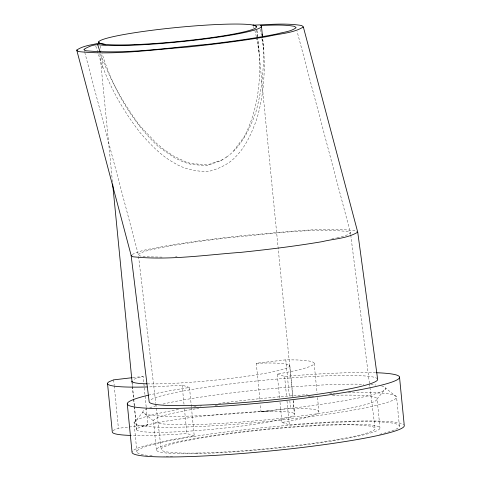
<?xml version="1.0" encoding="UTF-8"?>
<svg xmlns="http://www.w3.org/2000/svg" width="481" height="481" viewBox="0 0 481 481"><rect width="100%" height="100%" fill="white"/><g stroke="black" fill="none" stroke-linecap="round" stroke-linejoin="round"><path stroke-width="0.36" stroke-dasharray="2.4 1.8" d="M233.622 150.854L244.276 136.688C259.686 106.698 262.067 72.078 257.822 39.117M226.557 157.125C241.57 146.284 249.741 129.185 255.838 112.235L255.904 111.989C262.416 88.017 264.899 63.083 262.65 38.33C265.819 65.548 264.532 93.398 256.571 119.733C251.743 132.63 246.44 145.376 236.826 155.543C229.233 164.213 218.909 168.837 207.936 171.603C196.014 171.41 184.283 169.27 174.044 162.849C160.732 155.519 150.541 144.438 140.56 133.231C121.633 108.934 106.445 81.409 97.649 51.822M132.215 254.515C142.719 249.11 155.129 248.467 166.528 245.815C193.404 241.288 220.472 237.969 247.577 235.137C283.61 232.521 320.069 226.846 356.162 230.73L357.726 232.179M226.834 156.86L220.839 160.774L206.379 165.741L190.686 164.28L183.231 161.929L174.477 157.732L158.411 146.675C131.746 121.465 112.945 88.726 102.17 53.818M146.242 407.714L147.92 424.849L118.404 428.282L114.015 430.074A103.8 9.229 -5.6 0 0 112.35 431.589M222.631 159.686L207.281 164.959L190.62 163.414L185.738 161.875L173.364 155.94L162.969 148.809L156.199 143.049L139.658 125.511C124.11 104.425 110.937 81.626 101.744 57.047L100.595 53.541M341.282 236.82L347.877 234.698L350.493 232.918L297.084 31.361M146.17 406.968L143.176 376.425L137.47 377.97A79.377 7.059 -5.6 0 0 133.171 379.725M142.22 426.388L147.92 424.849M331.656 239.051L336.466 237.933M337.157 237.776L339.905 237.139M279.575 397.883L277.236 374.044L284.848 372.733A103.8 9.229 -5.6 0 0 295.989 359.926L285.798 359.83L256.283 363.263L259.938 400.517M280.008 402.356L281.98 422.468L289.598 421.152A103.8 9.229 -5.6 0 0 300.733 408.351L290.548 408.255L261.033 411.688L260.305 404.238M191.384 406.872L189.484 387.506L186.303 387.969A136.772 12.157 -5.6 0 0 149.242 394.991M191.456 407.617L194.234 435.924L191.053 436.393A136.772 12.157 -5.6 0 0 132.077 451.875M132.84 377.627L143.176 376.425M277.236 374.044L284.596 376.437L288.215 376.112A136.772 12.157 -5.6 0 1 375.589 372.709M281.98 422.468L289.34 424.861L292.959 424.537A136.772 12.157 -5.6 0 1 403.709 424.657M189.484 387.506L182.125 385.113L172.565 385.792A103.8 9.229 -5.6 0 1 148.551 386.916M194.234 435.924L186.875 433.531L177.315 434.217A103.8 9.229 -5.6 0 1 131.097 435.431M175.535 256.728L177.032 256.668M256.283 363.263L265.975 363.017A79.377 7.059 -5.6 0 1 263.017 373.707A79.377 7.059 -5.6 0 1 147.673 383.862M261.033 411.688L270.725 411.441M162.061 257.113L145.274 256.794L139.791 255.898L138.33 254.539L84.734 52.255M253.415 26.461L253.89 27.766M254.84 30.387L256.349 36.766M95.785 46.134L97.415 51.112M83.965 49.357L84.542 51.527M100.174 45.923L101.004 50.325M256.475 37.506L259.109 52.237M260.233 29.215L260.997 33.556M261.886 38.618L263.672 48.743M350.679 234.403L350.493 232.918L349.032 231.559C308.273 227.766 267.22 234.391 226.623 237.945C203.607 240.716 180.603 243.735 157.858 248.25C151.365 250.168 143.939 250.421 138.33 254.539L155.796 403.355M350.769 235.149L369.39 383.086M369.486 383.826L369.859 386.802M369.955 387.548L375.102 428.433M155.88 404.1L161.207 449.488M399.404 426.04L396.56 396.987L385.888 388.257L377.11 398.899L379.96 427.952M314.147 363.287L317.069 393.085M317.508 397.559L318.897 411.712M256.962 30.375L257.75 38.39M289.845 365.68L292.911 396.969M293.278 400.697L294.588 414.105M256.8 30.195L257.461 36.923M257.533 37.674L292.731 396.633M293.097 400.372L294.486 414.58A79.377 7.059 -5.6 0 1 172.565 432.01A79.377 7.059 -5.6 0 1 179.732 419.053A79.377 7.059 -5.6 0 1 294.486 414.58M285.798 359.83L289.454 397.078M289.815 400.805L290.548 408.255M284.596 376.437L286.64 397.294M287.007 401.022L289.34 424.861M182.125 385.113L184.025 404.479M184.463 408.952L186.875 433.531M156.343 449.969L153.499 420.911L142.827 412.187L134.055 422.829L136.899 451.881M101.744 57.047L102.766 67.466M99.892 53.77L112.211 179.407M112.283 180.159L112.506 182.401M132.155 382.816L132.449 385.81M132.522 386.556L133.694 398.521M133.766 399.272L134.427 406M134.5 406.752L136.7 429.184M131.854 381.235L132.293 385.708M132.365 386.447L133.532 398.37M133.604 399.116L134.265 405.82M134.337 406.565L136.598 429.659M113.66 379.858L114.171 385.077M114.244 385.822L118.404 428.282M147.547 455.339A131.89 11.724 -5.6 0 1 265.271 427.465A131.89 11.724 -5.6 0 1 390.915 431.186M390.073 431.469A131.89 11.724 -5.6 0 1 378.24 434.668M172.637 456.331A131.89 11.724 -5.6 0 1 163.913 456.259M152.122 455.754A131.89 11.724 -5.6 0 1 148.154 455.405M151.07 399.597A114.791 10.203 -5.6 0 1 270.887 379.581A114.791 10.203 -5.6 0 1 377.501 378.908M332.455 395.352A112.35 9.987 -5.6 0 1 348.659 408.489A112.35 9.987 -5.6 0 1 183.928 424.705A112.35 9.987 -5.6 0 1 195.839 408.802M196.591 408.676A112.35 9.987 -5.6 0 1 198.875 408.297M215.055 405.832A112.35 9.987 -5.6 0 1 218.097 405.405M259.469 400.457A112.35 9.987 -5.6 0 1 260.93 400.306M308.297 396.464A112.35 9.987 -5.6 0 1 310.618 396.326M311.387 396.284A112.35 9.987 -5.6 0 1 314.454 396.116M348.358 392.706A131.89 11.724 -5.6 0 1 362.169 408.435A131.89 11.724 -5.6 0 1 171.458 427.272A131.89 11.724 -5.6 0 1 178.896 409.445M193.711 406.998A131.89 11.724 -5.6 0 1 196.519 406.565M200.102 406.024A131.89 11.724 -5.6 0 1 201.551 405.808M218.542 403.451A131.89 11.724 -5.6 0 1 307.365 394.654M329.695 393.38A131.89 11.724 -5.6 0 1 332.575 393.248M333.291 393.217A131.89 11.724 -5.6 0 1 334.704 393.157M381.547 385.93A122.12 10.859 -5.6 0 1 264.748 411.093A122.12 10.859 -5.6 0 1 146.952 408.82M149.789 407.726A122.12 10.859 -5.6 0 1 156.427 405.705M163.041 404.052A122.12 10.859 -5.6 0 1 363.877 384.283M370.785 384.602A122.12 10.859 -5.6 0 1 376.028 385.053M195.533 453.655A112.35 9.987 -5.6 0 0 378.096 430.092A112.35 9.987 -5.6 0 0 230.832 433.134A112.35 9.987 -5.6 0 0 195.533 453.655M198.689 453.018A107.467 9.554 -5.6 0 0 373.316 430.483A107.467 9.554 -5.6 0 0 232.449 433.387A107.467 9.554 -5.6 0 0 198.689 453.018"/><path stroke-width="0.72" d="M256.607 26.726L254.888 25.517L252.934 25.15C269.18 24.675 285.666 22.854 301.797 25.541L303.355 26.996L357.726 232.179L377.645 379.293A114.791 10.203 -5.6 0 1 264.899 400.643A114.791 10.203 -5.6 0 1 149.164 401.785L131.103 255.273L76.732 50.09C83.375 45.467 91.967 45.01 99.621 42.989L100.337 43.494L105.026 44.366M303.355 26.996C292.833 33.381 279.665 33.532 267.929 36.454C241.053 40.987 213.985 44.306 186.881 47.138C150.848 49.753 114.388 55.429 78.295 51.545L76.732 50.09M357.726 232.179C347.198 238.564 334.03 238.72 322.3 241.636C295.418 246.17 268.35 249.489 241.246 252.321C205.213 254.936 168.753 260.612 132.66 256.728L131.103 255.273M261.466 26.251A84.259 7.492 -5.6 0 1 195.045 40.17A84.259 7.492 -5.6 0 1 100.559 44.967C94.901 43.885 88.72 46.362 83.965 49.357L85.426 50.715C126.178 54.509 167.238 47.878 207.834 44.324C230.844 41.558 253.854 38.534 276.599 34.025C283.093 32.107 290.512 31.854 296.122 27.736L294.661 26.371C283.369 24.321 271.801 25.198 260.389 25.487L261.466 26.251L262.512 36.905M132.107 377.711L113.66 379.858L109.265 381.649A103.8 9.229 -5.6 0 0 147.084 386.958M97.613 44.426L100.138 52.14M261.898 34.049L262.277 36.189M399.519 377.14L404.268 425.559A136.772 12.157 -5.6 0 1 269.931 451.004A136.772 12.157 -5.6 0 1 132.041 452.362L127.291 403.938M98.719 41.805L98.864 43.302M112.65 183.892L132.083 382.07M107.546 383.628L112.295 432.052A103.8 9.229 -5.6 0 0 130.453 435.413M376.419 372.733A136.772 12.157 -5.6 0 1 354.148 390.819A136.772 12.157 -5.6 0 1 175.415 408.417A136.772 12.157 -5.6 0 1 148.395 395.19M147.018 383.844A79.377 7.059 -5.6 0 1 131.854 381.235M134.584 44.637A79.377 7.059 -5.6 0 0 256.505 27.201A79.377 7.059 -5.6 0 0 141.745 31.674A79.377 7.059 -5.6 0 0 134.584 44.637"/></g></svg>
